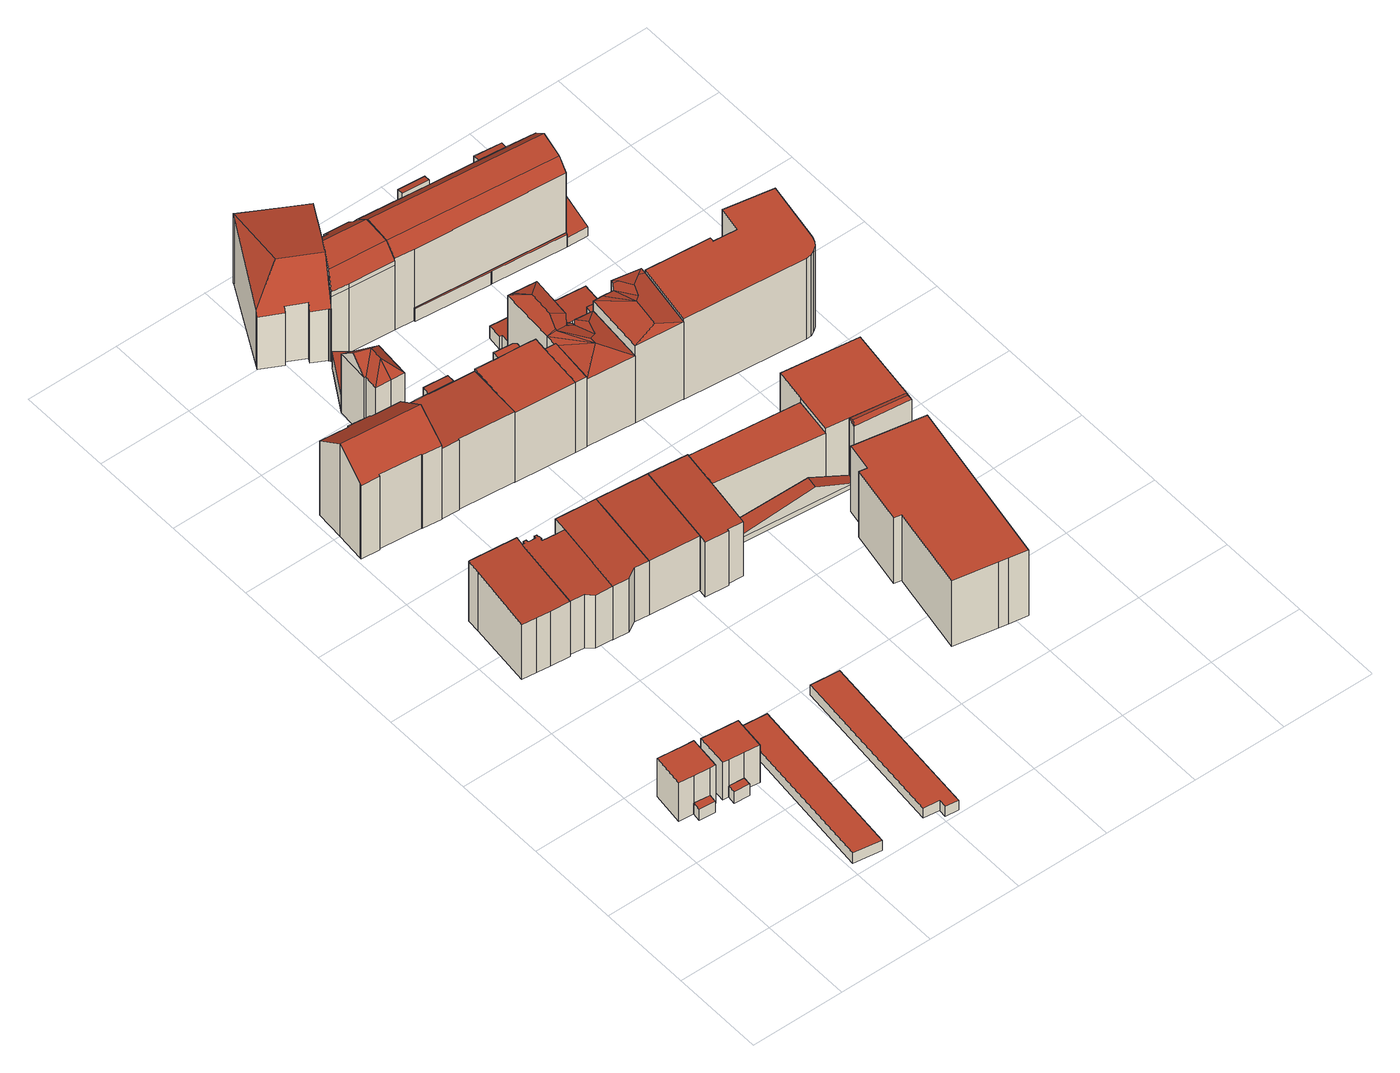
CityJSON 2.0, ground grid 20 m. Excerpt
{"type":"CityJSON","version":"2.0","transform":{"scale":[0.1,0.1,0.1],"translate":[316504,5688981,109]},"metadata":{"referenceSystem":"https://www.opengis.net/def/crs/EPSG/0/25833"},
"CityObjects":{
"building1":{"type":"Building","attributes":{"Gemeindeschluessel":14713000,"Geometrietyp2DReferenz":"3000","function":"31001_9998","roofType":"9999"},"children":["building1-1","building1-2"]},
"building1-1":{"type":"BuildingPart","attributes":{"Dachtyp_tdc":"tdcPolyFlatRoof","Dachneigung":0,"QualitaetDacherkennung":67,"Geometrietyp2DReferenz":"3000","roofType":"1000","measuredHeight":2.85},"parents":["building1"],"geometry":[{"type":"MultiSurface","lod":"2","boundaries":[[[0,1,2,3]],[[1,4,5,2]],[[6,0,3,7]],[[6,4,1,0]],[[3,2,5,7]],[[7,5,4,6]]],"semantics":{"surfaces":[{"type":"WallSurface"},{"type":"RoofSurface"},{"type":"GroundSurface"},{"type":"ClosureSurface"}],"values":[0,0,0,1,2,3]}}]},
"building1-2":{"type":"BuildingPart","attributes":{"Dachtyp_tdc":"tdcPolyFlatRoof","Dachneigung":0,"QualitaetDacherkennung":60,"Geometrietyp2DReferenz":"3000","roofType":"1000","measuredHeight":9.76},"parents":["building1"],"geometry":[{"type":"MultiSurface","lod":"2","boundaries":[[[8,5,4]],[[8,9,10,5]],[[9,11,12,10]],[[11,13,14,12]],[[13,15,16,14]],[[15,17,18,16]],[[17,19,20,18]],[[19,21,7,20]],[[21,6,7]],[[19,17,15,13,11,9,8,21]],[[5,10,12,14,16,18,20,7]],[[4,6,21,8]],[[4,5,7,6]]],"semantics":{"surfaces":[{"type":"WallSurface"},{"type":"RoofSurface"},{"type":"GroundSurface"},{"type":"ClosureSurface"}],"values":[0,0,0,0,0,0,0,0,0,1,2,0,3]}}]},
"building2":{"type":"Building","attributes":{"Gemeindeschluessel":14713000,"Geometrietyp2DReferenz":"3000","function":"31001_9998","roofType":"9999"},"children":["building2-1","building2-2"]},
"building2-1":{"type":"BuildingPart","attributes":{"Dachtyp_tdc":"tdcPolyFlatRoof","Dachneigung":0,"QualitaetDacherkennung":65,"Geometrietyp2DReferenz":"3000","roofType":"1000","measuredHeight":2.86},"parents":["building2"],"geometry":[{"type":"MultiSurface","lod":"2","boundaries":[[[22,23,24,25]],[[26,27,28,29]],[[27,22,25,28]],[[27,26,23,22]],[[25,24,29,28]],[[29,24,23,26]]],"semantics":{"surfaces":[{"type":"WallSurface"},{"type":"RoofSurface"},{"type":"GroundSurface"},{"type":"ClosureSurface"}],"values":[0,0,0,1,2,3]}}]},
"building2-2":{"type":"BuildingPart","attributes":{"Dachtyp_tdc":"tdcPolyFlatRoof","Dachneigung":0,"QualitaetDacherkennung":75,"Geometrietyp2DReferenz":"3000","roofType":"1000","measuredHeight":9.53},"parents":["building2"],"geometry":[{"type":"MultiSurface","lod":"2","boundaries":[[[30,31,32,33]],[[31,34,35,32]],[[34,36,37,35]],[[36,38,26,29,37]],[[39,30,33,24,23]],[[39,38,36,34,31,30]],[[33,32,35,37,29,24]],[[23,26,38,39]],[[23,24,29,26]]],"semantics":{"surfaces":[{"type":"WallSurface"},{"type":"RoofSurface"},{"type":"GroundSurface"},{"type":"ClosureSurface"}],"values":[0,0,0,0,0,1,2,0,3]}}]},
"building3":{"type":"Building","attributes":{"Dachtyp_tdc":"tdcPolyFlatRoof","Gemeindeschluessel":14713000,"Dachneigung":0,"QualitaetDacherkennung":68,"Geometrietyp2DReferenz":"3000","function":"31001_2463","roofType":"1000","measuredHeight":2.55},"geometry":[{"type":"MultiSurface","lod":"2","boundaries":[[[40,41,42,43]],[[41,44,45,42]],[[44,46,47,45]],[[46,40,43,47]],[[46,44,41,40]],[[43,42,45,47]]],"semantics":{"surfaces":[{"type":"WallSurface"},{"type":"RoofSurface"},{"type":"GroundSurface"}],"values":[0,0,0,0,1,2]}}]},
"building4":{"type":"Building","attributes":{"Dachtyp_tdc":"tdcPolyFlatRoof","Gemeindeschluessel":14713000,"Dachneigung":3.96,"QualitaetDacherkennung":68,"Geometrietyp2DReferenz":"3000","function":"31001_9998","roofType":"2100","measuredHeight":15.15},"geometry":[{"type":"MultiSurface","lod":"2","boundaries":[[[48,49,50,51]],[[49,52,53,50]],[[52,54,55,53]],[[54,56,57,55]],[[56,58,59,57]],[[58,60,61,59]],[[60,62,63,61]],[[62,64,65,63]],[[64,66,67,65]],[[66,48,51,67]],[[66,64,62,60,58,56,54,52,49,48]],[[51,50,53,55,57,59,61,63,65,67]]],"semantics":{"surfaces":[{"type":"WallSurface"},{"type":"RoofSurface"},{"type":"GroundSurface"}],"values":[0,0,0,0,0,0,0,0,0,0,1,2]}}]},
"building5":{"type":"Building","attributes":{"Dachtyp_tdc":"tdcPolyFlatRoof","Gemeindeschluessel":14713000,"Dachneigung":4.19,"QualitaetDacherkennung":78,"Geometrietyp2DReferenz":"3000","function":"31001_9998","roofType":"2100","measuredHeight":14.76},"geometry":[{"type":"MultiSurface","lod":"2","boundaries":[[[68,69,70,71]],[[69,72,73,70]],[[72,74,75,73]],[[74,76,77,75]],[[76,78,79,77]],[[78,80,81,79]],[[80,82,83,81]],[[80,78,76,74,72,69,68,84,85,86,87,88,64,66,48,89,90,91,92,93,82]],[[83,94,95,96,97,98,99,100,101,102,103,104,105,106,71,70,73,75,77,79,81]],[[82,93,94,83]],[[93,92,95,94]],[[92,91,96,95]],[[91,90,97,96]],[[90,89,98,97]],[[89,48,99,98]],[[48,66,100,99]],[[66,64,101,100]],[[64,88,102,101]],[[88,87,103,102]],[[87,86,104,103]],[[86,85,105,104]],[[85,84,106,105]],[[84,68,71,106]]],"semantics":{"surfaces":[{"type":"WallSurface"},{"type":"RoofSurface"},{"type":"GroundSurface"}],"values":[0,0,0,0,0,0,0,1,2,0,0,0,0,0,0,0,0,0,0,0,0,0,0]}}]},
"building6":{"type":"Building","attributes":{"Dachtyp_tdc":"tdcFreeFormRoof","Gemeindeschluessel":14713000,"Dachneigung":37.33,"QualitaetDacherkennung":64,"Geometrietyp2DReferenz":"3000","function":"31001_9998","roofType":"5000","measuredHeight":23.71},"geometry":[{"type":"MultiSurface","lod":"2","boundaries":[[[107,108,109,110]],[[108,111,112,109]],[[111,113,114,112]],[[113,115,116,114]],[[115,117,118,116]],[[117,119,120,118]],[[119,121,122,120]],[[121,123,124,122]],[[123,125,126,124]],[[125,127,128,126]],[[127,129,130,128]],[[129,131,132,130]],[[131,133,134,132]],[[133,135,136,134]],[[135,137,138,136]],[[137,107,110,138]],[[133,131,129,127,125,123,121,119]],[[119,117,115,113,111,108,107,137,135,133]],[[110,109,112,114,116,118,120,122,124,126,128,130,132,134,136,138]]],"semantics":{"surfaces":[{"type":"WallSurface"},{"type":"RoofSurface"},{"type":"GroundSurface"}],"values":[0,0,0,0,0,0,0,0,0,0,0,0,0,0,0,0,1,1,2]}}]},
"building7":{"type":"Building","attributes":{"Dachtyp_tdc":"tdcPolyFlatRoof","Gemeindeschluessel":14713000,"Dachneigung":0,"QualitaetDacherkennung":90,"Geometrietyp2DReferenz":"3000","function":"31001_2463","roofType":"1000","measuredHeight":2.52},"geometry":[{"type":"MultiSurface","lod":"2","boundaries":[[[139,140,141,142]],[[140,143,144,141]],[[143,145,146,144]],[[145,147,148,146]],[[147,149,150,148]],[[149,139,142,150]],[[149,147,145,143,140,139]],[[142,141,144,146,148,150]]],"semantics":{"surfaces":[{"type":"WallSurface"},{"type":"RoofSurface"},{"type":"GroundSurface"}],"values":[0,0,0,0,0,0,1,2]}}]},
"building8":{"type":"Building","attributes":{"Dachtyp_tdc":"tdcPolyFlatRoof","Gemeindeschluessel":14713000,"Dachneigung":0,"QualitaetDacherkennung":48,"Geometrietyp2DReferenz":"3000","function":"31001_9998","roofType":"1000","measuredHeight":3},"geometry":[{"type":"MultiSurface","lod":"2","boundaries":[[[151,152,153,154]],[[152,155,156,153]],[[155,157,158,156]],[[157,151,154,158]],[[157,155,152,151]],[[154,153,156,158]]],"semantics":{"surfaces":[{"type":"WallSurface"},{"type":"RoofSurface"},{"type":"GroundSurface"}],"values":[0,0,0,0,1,2]}}]},
"building9":{"type":"Building","attributes":{"Dachtyp_tdc":"tdcPolyFlatRoof","Gemeindeschluessel":14713000,"Dachneigung":4.06,"QualitaetDacherkennung":72,"Geometrietyp2DReferenz":"3000","function":"31001_9998","roofType":"2100","measuredHeight":14.95},"geometry":[{"type":"MultiSurface","lod":"2","boundaries":[[[159,92,160,161]],[[92,162,163,160]],[[162,164,165,163]],[[164,166,167,165]],[[166,168,169,167]],[[168,170,171,169]],[[170,172,173,171]],[[172,159,161,173]],[[172,170,168,166,164,162,92,159]],[[161,160,163,165,167,169,171,173]]],"semantics":{"surfaces":[{"type":"WallSurface"},{"type":"RoofSurface"},{"type":"GroundSurface"}],"values":[0,0,0,0,0,0,0,0,1,2]}}]},
"building10":{"type":"Building","attributes":{"Dachtyp_tdc":"tdcPolyFlatRoof","Gemeindeschluessel":14713000,"Dachneigung":3.93,"QualitaetDacherkennung":67,"Geometrietyp2DReferenz":"3000","function":"31001_9998","roofType":"2100","measuredHeight":15.04},"geometry":[{"type":"MultiSurface","lod":"2","boundaries":[[[168,166,174,175]],[[166,164,176,174]],[[164,177,178,176]],[[177,179,180,178]],[[179,168,175,180]],[[179,177,164,166,168]],[[175,174,176,178,180]]],"semantics":{"surfaces":[{"type":"WallSurface"},{"type":"RoofSurface"},{"type":"GroundSurface"}],"values":[0,0,0,0,0,1,2]}}]},
"building11":{"type":"Building","attributes":{"Gemeindeschluessel":14713000,"Geometrietyp2DReferenz":"3000","function":"31001_9998","roofType":"9999"},"children":["building11-1","building11-2"]},
"building11-1":{"type":"BuildingPart","attributes":{"Dachtyp_tdc":"tdcPolyFlatRoof","Dachneigung":3.27,"QualitaetDacherkennung":38,"Geometrietyp2DReferenz":"3000","roofType":"2100","measuredHeight":17.39},"parents":["building11"],"geometry":[{"type":"MultiSurface","lod":"2","boundaries":[[[181,182,183,184]],[[182,185,183]],[[186,187,188,189,190]],[[187,181,184,188]],[[187,186,191,182,181]],[[184,183,192,189,188]],[[193,185,182,191]],[[193,192,183,185]],[[186,190,193,191]],[[190,189,192,193]]],"semantics":{"surfaces":[{"type":"WallSurface"},{"type":"RoofSurface"},{"type":"GroundSurface"},{"type":"ClosureSurface"}],"values":[0,0,0,0,1,2,0,3,0,3]}}]},
"building11-2":{"type":"BuildingPart","attributes":{"Dachtyp_tdc":"tdcPolyFlatRoof","Dachneigung":2.89,"QualitaetDacherkennung":75,"Geometrietyp2DReferenz":"3000","roofType":"2100","measuredHeight":17.99},"parents":["building11"],"geometry":[{"type":"MultiSurface","lod":"2","boundaries":[[[185,194,195,183]],[[194,196,197,195]],[[196,198,199,197]],[[198,200,201,199]],[[200,202,203,201]],[[202,204,205,203]],[[204,206,207,205]],[[206,190,189,207]],[[190,206,204,202,200,198,196,194,185,193]],[[192,183,195,197,199,201,203,205,207,189]],[[183,192,193,185]],[[192,189,190,193]]],"semantics":{"surfaces":[{"type":"WallSurface"},{"type":"RoofSurface"},{"type":"GroundSurface"},{"type":"ClosureSurface"}],"values":[0,0,0,0,0,0,0,0,1,2,3,3]}}]},
"building12":{"type":"Building","attributes":{"Dachtyp_tdc":"tdcFreeFormRoof","Gemeindeschluessel":14713000,"Dachneigung":44.34,"QualitaetDacherkennung":6,"Geometrietyp2DReferenz":"3000","function":"31001_9998","roofType":"5000","measuredHeight":18.46},"geometry":[{"type":"MultiSurface","lod":"2","boundaries":[[[208,209,210,211]],[[209,212,213,210]],[[212,214,215,213]],[[214,216,217,215]],[[216,218,219,217]],[[218,220,221,219]],[[220,208,211,221]],[[222,220,218]],[[220,222,208]],[[223,222,218,216]],[[224,225,223,216,214]],[[224,214,212]],[[225,224,212,209]],[[222,223,225,209,208]],[[211,210,213,215,217,219,221]]],"semantics":{"surfaces":[{"type":"WallSurface"},{"type":"RoofSurface"},{"type":"GroundSurface"}],"values":[0,0,0,0,0,0,0,1,1,1,1,0,1,1,2]}}]},
"building13":{"type":"Building","attributes":{"Dachtyp_tdc":"tdcPolyFlatRoof","Gemeindeschluessel":14713000,"Dachneigung":4.55,"QualitaetDacherkennung":81,"Geometrietyp2DReferenz":"3000","function":"31001_9998","roofType":"2100","measuredHeight":4.37},"geometry":[{"type":"MultiSurface","lod":"2","boundaries":[[[226,227,228,229]],[[227,230,231,228]],[[230,232,233,231]],[[232,234,235,233]],[[234,236,237,235]],[[236,238,239,237]],[[238,226,229,239]],[[238,236,234,232,230,227,226]],[[229,228,231,233,235,237,239]]],"semantics":{"surfaces":[{"type":"WallSurface"},{"type":"RoofSurface"},{"type":"GroundSurface"}],"values":[0,0,0,0,0,0,0,1,2]}}]},
"building14":{"type":"Building","attributes":{"Dachtyp_tdc":"tdcPolyFlatRoof","Gemeindeschluessel":14713000,"Dachneigung":4.01,"QualitaetDacherkennung":67,"Geometrietyp2DReferenz":"3000","function":"31001_9998","roofType":"2100","measuredHeight":15.13},"geometry":[{"type":"MultiSurface","lod":"2","boundaries":[[[240,241,242,243]],[[241,244,245,242]],[[244,246,247,245]],[[246,248,249,247]],[[248,250,251,249]],[[250,177,252,251]],[[177,253,254,252]],[[253,255,256,254]],[[255,240,243,256]],[[255,253,177,250,248,246,244,241,240]],[[243,242,245,247,249,251,252,254,256]]],"semantics":{"surfaces":[{"type":"WallSurface"},{"type":"RoofSurface"},{"type":"GroundSurface"}],"values":[0,0,0,0,0,0,0,0,0,1,2]}}]},
"building15":{"type":"Building","attributes":{"Gemeindeschluessel":14713000,"Geometrietyp2DReferenz":"3000","function":"31001_9998","roofType":"9999"},"children":["building15-1","building15-2","building15-3"]},
"building15-1":{"type":"BuildingPart","attributes":{"Dachtyp_tdc":"tdcPolyFlatRoof","Dachneigung":0,"QualitaetDacherkennung":74,"Geometrietyp2DReferenz":"3000","roofType":"1000","measuredHeight":17.91},"parents":["building15"],"geometry":[{"type":"MultiSurface","lod":"2","boundaries":[[[257,258,259,260]],[[257,261,262,258]],[[261,263,264,262]],[[263,261,257,260]],[[259,258,262,264]],[[260,259,264,263]]],"semantics":{"surfaces":[{"type":"WallSurface"},{"type":"RoofSurface"},{"type":"GroundSurface"},{"type":"ClosureSurface"}],"values":[0,0,0,1,2,3]}}]},
"building15-2":{"type":"BuildingPart","attributes":{"Dachtyp_tdc":"tdcPolyFlatRoof","Dachneigung":0,"QualitaetDacherkennung":67,"Geometrietyp2DReferenz":"3000","roofType":"1000","measuredHeight":17.87},"parents":["building15"],"geometry":[{"type":"MultiSurface","lod":"2","boundaries":[[[265,266,267]],[[265,268,269,266]],[[268,260,259,269]],[[263,270,271,264]],[[270,272,273,271]],[[272,274,275,273]],[[274,276,275]],[[274,272,270,263,260,268,265]],[[266,269,259,264,271,273,275]],[[264,259,260,263]],[[267,276,274,265]],[[267,266,275,276]]],"semantics":{"surfaces":[{"type":"WallSurface"},{"type":"RoofSurface"},{"type":"GroundSurface"},{"type":"ClosureSurface"}],"values":[0,0,0,0,0,0,0,1,2,3,0,3]}}]},
"building15-3":{"type":"BuildingPart","attributes":{"Dachtyp_tdc":"tdcPolyFlatRoof","Dachneigung":0,"QualitaetDacherkennung":37,"Geometrietyp2DReferenz":"3000","roofType":"1000","measuredHeight":17.61},"parents":["building15"],"geometry":[{"type":"MultiSurface","lod":"2","boundaries":[[[277,278,279,280]],[[278,281,282,279]],[[281,267,266,282]],[[276,283,284,275]],[[283,277,280,284]],[[283,276,267,281,278,277]],[[280,279,282,266,275,284]],[[275,266,267,276]]],"semantics":{"surfaces":[{"type":"WallSurface"},{"type":"RoofSurface"},{"type":"GroundSurface"},{"type":"ClosureSurface"}],"values":[0,0,0,0,0,1,2,3]}}]},
"building16":{"type":"Building","attributes":{"Dachtyp_tdc":"tdcHipAndGableRoof","Gemeindeschluessel":14713000,"Dachneigung":10.97,"QualitaetDacherkennung":15,"Geometrietyp2DReferenz":"3000","function":"31001_9998","roofType":"5000","measuredHeight":20.49},"geometry":[{"type":"MultiSurface","lod":"2","boundaries":[[[285,286,287,288]],[[286,289,290,287]],[[289,291,292,290]],[[291,293,294,292]],[[293,295,296,294]],[[295,297,298,296]],[[297,299,300,298]],[[299,301,302,300]],[[301,303,304,302]],[[303,305,306,304]],[[305,307,308,306]],[[307,309,310,308]],[[309,311,312,310]],[[311,313,314,312]],[[313,315,316,314]],[[315,317,318,316]],[[317,285,288,318]],[[313,311,309,319]],[[309,307,305,303,301,299,297,295,293,291,289,319]],[[289,286,285,317,315,313,319]],[[288,287,290,292,294,296,298,300,302,304,306,308,310,312,314,316,318]]],"semantics":{"surfaces":[{"type":"WallSurface"},{"type":"RoofSurface"},{"type":"GroundSurface"}],"values":[0,0,0,0,0,0,0,0,0,0,0,0,0,0,0,0,0,1,1,1,2]}}]},
"building17":{"type":"Building","attributes":{"Dachtyp_tdc":"tdcFreeFormRoof","Gemeindeschluessel":14713000,"Dachneigung":0.65,"QualitaetDacherkennung":54,"Geometrietyp2DReferenz":"3000","function":"31001_9998","roofType":"5000","measuredHeight":20.67},"geometry":[{"type":"MultiSurface","lod":"2","boundaries":[[[320,321,322,323]],[[321,324,325,322]],[[324,326,327,325]],[[326,328,329,327]],[[328,330,331,329]],[[330,332,333,331]],[[332,334,335,333]],[[334,336,337,335]],[[336,338,339,337]],[[338,340,341,339]],[[340,342,343,341]],[[342,320,323,343]],[[344,345,346,347,348]],[[349,350,334,351,352,353,354,355]],[[356,355,354,347,346]],[[340,356,346,345,342]],[[338,349,355,356,340]],[[324,347,354,326]],[[326,354,353,328]],[[328,353,352,330]],[[330,352,351,332]],[[332,351,334]],[[336,350,349,338]],[[334,350,336]],[[321,348,347,324]],[[320,344,348,321]],[[342,345,344,320]],[[323,322,325,327,329,331,333,335,337,339,341,343]]],"semantics":{"surfaces":[{"type":"WallSurface"},{"type":"RoofSurface"},{"type":"GroundSurface"}],"values":[0,0,0,0,0,0,0,0,0,0,0,0,1,1,1,0,0,0,0,0,0,0,0,0,0,0,0,2]}}]},
"building18":{"type":"Building","attributes":{"Dachtyp_tdc":"tdcGableRoof","Gemeindeschluessel":14713000,"Dachneigung":10.11,"QualitaetDacherkennung":6,"Geometrietyp2DReferenz":"3000","function":"31001_9998","roofType":"3100","measuredHeight":4.85},"geometry":[{"type":"MultiSurface","lod":"2","boundaries":[[[357,358,359,360]],[[358,361,362,359]],[[361,363,364,362]],[[363,357,360,364]],[[361,358,365]],[[357,363,366]],[[358,357,366,365]],[[363,361,365,366]],[[360,359,362,364]]],"semantics":{"surfaces":[{"type":"WallSurface"},{"type":"RoofSurface"},{"type":"GroundSurface"}],"values":[0,0,0,0,0,0,1,1,2]}}]},
"building19":{"type":"Building","attributes":{"Dachtyp_tdc":"tdcFreeFormRoof","Gemeindeschluessel":14713000,"Dachneigung":19.94,"QualitaetDacherkennung":29,"Geometrietyp2DReferenz":"3000","function":"31001_9998","roofType":"5000","measuredHeight":19.05},"geometry":[{"type":"MultiSurface","lod":"2","boundaries":[[[367,368,369,370]],[[368,371,372,369]],[[371,373,374,372]],[[373,375,376,374]],[[375,377,378,376]],[[377,379,380,378]],[[379,381,382,380]],[[381,383,384,382]],[[383,385,386,384]],[[385,387,388,386]],[[387,389,390,388]],[[389,391,392,390]],[[391,367,370,392]],[[393,389,394]],[[394,395,396]],[[389,395,394]],[[387,395,389]],[[395,387,385]],[[395,385,383]],[[397,398,396,395,383,381]],[[397,381,379]],[[398,397,379,377]],[[394,396,398,377,375]],[[399,393,394,375,373]],[[400,399,373,371]],[[368,400,371]],[[367,400,368]],[[400,367,401]],[[401,367,391]],[[393,399,400,401,391,389]],[[370,369,372,374,376,378,380,382,384,386,388,390,392]]],"semantics":{"surfaces":[{"type":"WallSurface"},{"type":"RoofSurface"},{"type":"GroundSurface"}],"values":[0,0,0,0,0,0,0,0,0,0,0,0,0,1,1,1,1,1,1,1,1,1,1,1,1,1,1,1,1,1,2]}}]},
"building20":{"type":"Building","attributes":{"Dachtyp_tdc":"tdcPolyFlatRoof","Gemeindeschluessel":14713000,"Dachneigung":0,"QualitaetDacherkennung":85,"Geometrietyp2DReferenz":"3000","function":"31001_9998","roofType":"1000","measuredHeight":16.82},"geometry":[{"type":"MultiSurface","lod":"2","boundaries":[[[402,403,404,405]],[[403,406,407,404]],[[406,408,409,407]],[[408,410,411,409]],[[410,412,413,411]],[[412,414,415,413]],[[414,416,417,415]],[[416,418,419,417]],[[418,420,421,419]],[[420,402,405,421]],[[420,418,416,414,412,410,408,406,403,402]],[[405,404,407,409,411,413,415,417,419,421]]],"semantics":{"surfaces":[{"type":"WallSurface"},{"type":"RoofSurface"},{"type":"GroundSurface"}],"values":[0,0,0,0,0,0,0,0,0,0,1,2]}}]},
"building21":{"type":"Building","attributes":{"Gemeindeschluessel":14713000,"Geometrietyp2DReferenz":"3000","function":"31001_9998","roofType":"9999"},"children":["building21-1","building21-2","building21-3"]},
"building21-1":{"type":"BuildingPart","attributes":{"Dachtyp_tdc":"tdcFreeFormRoof","Dachneigung":22.25,"QualitaetDacherkennung":26,"Geometrietyp2DReferenz":"3000","roofType":"5000","measuredHeight":16.4},"parents":["building21"],"geometry":[{"type":"MultiSurface","lod":"2","boundaries":[[[422,423,424,425]],[[423,426,427,424]],[[426,428,429,427]],[[430,428,426]],[[431,430,426,423]],[[431,423,422]],[[430,431,422,428]],[[425,424,427,429]],[[425,429,428,422]]],"semantics":{"surfaces":[{"type":"WallSurface"},{"type":"RoofSurface"},{"type":"GroundSurface"},{"type":"ClosureSurface"}],"values":[0,0,0,1,1,1,1,2,3]}}]},
"building21-2":{"type":"BuildingPart","attributes":{"Dachtyp_tdc":"tdcPolyFlatRoof","Dachneigung":0,"QualitaetDacherkennung":40,"Geometrietyp2DReferenz":"3000","roofType":"1000","measuredHeight":14.71},"parents":["building21"],"geometry":[{"type":"MultiSurface","lod":"2","boundaries":[[[432,433,434,435]],[[433,436,437,434]],[[436,438,439,437]],[[438,436,433,432]],[[435,434,437,439]],[[435,439,438,432]]],"semantics":{"surfaces":[{"type":"WallSurface"},{"type":"RoofSurface"},{"type":"GroundSurface"},{"type":"ClosureSurface"}],"values":[0,0,0,1,2,3]}}]},
"building21-3":{"type":"BuildingPart","attributes":{"Dachtyp_tdc":"tdcPolyFlatRoof","Dachneigung":0,"QualitaetDacherkennung":56,"Geometrietyp2DReferenz":"3000","roofType":"1000","measuredHeight":15.98},"parents":["building21"],"geometry":[{"type":"MultiSurface","lod":"2","boundaries":[[[440,422,425,441]],[[442,432,435,429,428]],[[443,444,445,439,438]],[[444,440,441,445]],[[444,443,442,428,422,440]],[[441,425,429,435,439,445]],[[428,429,425,422]],[[438,432,442,443]],[[438,439,435,432]]],"semantics":{"surfaces":[{"type":"WallSurface"},{"type":"RoofSurface"},{"type":"GroundSurface"},{"type":"ClosureSurface"}],"values":[0,0,0,0,1,2,3,0,3]}}]},
"building22":{"type":"Building","attributes":{"Dachtyp_tdc":"tdcPolyFlatRoof","Gemeindeschluessel":14713000,"Dachneigung":3.61,"QualitaetDacherkennung":63,"Geometrietyp2DReferenz":"3000","function":"31001_9998","roofType":"2100","measuredHeight":3.53},"geometry":[{"type":"MultiSurface","lod":"2","boundaries":[[[446,447,448,449]],[[447,450,451,448]],[[450,452,453,451]],[[452,454,455,453]],[[454,456,457,455]],[[456,458,459,457]],[[458,460,461,459]],[[460,462,463,461]],[[462,446,449,463]],[[462,460,458,456,454,452,450,447,446]],[[449,448,451,453,455,457,459,461,463]]],"semantics":{"surfaces":[{"type":"WallSurface"},{"type":"RoofSurface"},{"type":"GroundSurface"}],"values":[0,0,0,0,0,0,0,0,0,1,2]}}]},
"building23":{"type":"Building","attributes":{"Dachtyp_tdc":"tdcFreeFormRoof","Gemeindeschluessel":14713000,"Dachneigung":14.37,"QualitaetDacherkennung":19,"Geometrietyp2DReferenz":"3000","function":"31001_9998","roofType":"5000","measuredHeight":21.12},"geometry":[{"type":"MultiSurface","lod":"2","boundaries":[[[464,465,466,467]],[[465,468,469,466]],[[468,470,471,469]],[[470,472,473,471]],[[472,474,475,473]],[[474,476,477,475]],[[476,478,479,477]],[[478,480,481,479]],[[480,464,467,481]],[[482,480,478]],[[483,484,482,478,476]],[[476,485,483]],[[474,485,476]],[[485,474,472]],[[486,485,472,470]],[[486,470,468]],[[487,484,483,485,486,468,465]],[[487,465,464]],[[482,484,487,464,480]],[[467,466,469,471,473,475,477,479,481]]],"semantics":{"surfaces":[{"type":"WallSurface"},{"type":"RoofSurface"},{"type":"GroundSurface"}],"values":[0,0,0,0,0,0,0,0,0,1,1,1,1,1,1,1,1,1,1,2]}}]},
"building24":{"type":"Building","attributes":{"Dachtyp_tdc":"tdcFreeFormRoof","Gemeindeschluessel":14713000,"Dachneigung":41.25,"QualitaetDacherkennung":20,"Geometrietyp2DReferenz":"3000","function":"31001_9998","roofType":"5000","measuredHeight":3.4},"geometry":[{"type":"MultiSurface","lod":"2","boundaries":[[[488,489,490,491]],[[489,492,493,490]],[[492,494,495,493]],[[494,496,497,495]],[[496,498,499,497]],[[498,488,491,499]],[[500,501,498,496]],[[500,496,494]],[[502,503,501,500,494,492]],[[502,492,489]],[[503,502,489,488]],[[501,503,488,498]],[[491,490,493,495,497,499]]],"semantics":{"surfaces":[{"type":"WallSurface"},{"type":"RoofSurface"},{"type":"GroundSurface"}],"values":[0,0,0,0,0,0,1,0,1,0,1,1,2]}}]},
"building25":{"type":"Building","attributes":{"Gemeindeschluessel":14713000,"Geometrietyp2DReferenz":"3000","function":"31001_9998","roofType":"9999"},"children":["building25-1","building25-2","building25-3","building25-4"]},
"building25-1":{"type":"BuildingPart","attributes":{"Dachtyp_tdc":"tdcPolyFlatRoof","Dachneigung":10.1,"QualitaetDacherkennung":32,"Geometrietyp2DReferenz":"3000","roofType":"2100","measuredHeight":18.2},"parents":["building25"],"geometry":[{"type":"MultiSurface","lod":"2","boundaries":[[[504,505,506,507,508]],[[505,509,510,506]],[[509,511,512,513,510]],[[511,509,505,504,514]],[[515,507,506,510,513]],[[504,508,516,514]],[[508,507,515,516]],[[516,512,511,514]],[[516,515,513,512]]],"semantics":{"surfaces":[{"type":"WallSurface"},{"type":"RoofSurface"},{"type":"GroundSurface"},{"type":"ClosureSurface"}],"values":[0,0,0,1,2,0,3,0,3]}}]},
"building25-2":{"type":"BuildingPart","attributes":{"Dachtyp_tdc":"tdcPolyFlatRoof","Dachneigung":0,"QualitaetDacherkennung":0,"Geometrietyp2DReferenz":"3000","roofType":"9999","measuredHeight":3.18},"parents":["building25"],"geometry":[{"type":"MultiSurface","lod":"2","boundaries":[[[517,518,519,520,521,522]],[[521,520,523,524]],[[520,519,525,523]],[[519,518,526,525]],[[518,517,527,526]],[[517,522,528,527]],[[528,524,523,525,526,527]],[[524,528,522,521]]],"semantics":{"surfaces":[{"type":"RoofSurface"},{"type":"WallSurface"},{"type":"GroundSurface"},{"type":"ClosureSurface"}],"values":[0,1,1,1,1,1,2,3]}}]},
"building25-3":{"type":"BuildingPart","attributes":{"Dachtyp_tdc":"tdcPolyFlatRoof","Dachneigung":9.04,"QualitaetDacherkennung":32,"Geometrietyp2DReferenz":"3000","roofType":"2100","measuredHeight":19.06},"parents":["building25"],"geometry":[{"type":"MultiSurface","lod":"2","boundaries":[[[529,530,531,532,533]],[[530,534,535,531]],[[534,536,537,538,535]],[[536,534,530,529]],[[532,531,535,538]],[[533,537,536,529]],[[533,532,538,537]]],"semantics":{"surfaces":[{"type":"WallSurface"},{"type":"RoofSurface"},{"type":"GroundSurface"},{"type":"ClosureSurface"}],"values":[0,0,0,1,2,0,3]}}]},
"building25-4":{"type":"BuildingPart","attributes":{"Dachtyp_tdc":"tdcCutGableRoof","Dachneigung":1.69,"QualitaetDacherkennung":61,"Geometrietyp2DReferenz":"3000","roofType":"9999","measuredHeight":20.89},"parents":["building25"],"geometry":[{"type":"MultiSurface","lod":"2","boundaries":[[[349,533,532,339]],[[537,539,540,538]],[[539,508,507,540]],[[512,511,513]],[[511,541,542,513]],[[541,543,544,542]],[[543,545,546,544]],[[545,547,521,524,546]],[[548,549,343,528,522]],[[549,550,551,343]],[[550,552,553,551]],[[552,349,339,553]],[[543,541,511,512,516,508,539,537,533,349,552]],[[550,549,548,547,545]],[[552,550,545,543]],[[339,532,538,540,507,515,513,542,544,546,524,528,343,551,553]],[[538,532,533,537]],[[515,507,508,516]],[[513,515,516,512]],[[548,522,521,547]],[[522,528,524,521]]],"semantics":{"surfaces":[{"type":"WallSurface"},{"type":"RoofSurface"},{"type":"GroundSurface"},{"type":"ClosureSurface"}],"values":[0,0,0,0,0,0,0,0,0,0,0,0,1,1,1,2,3,3,3,0,3]}}]},
"building26":{"type":"Building","attributes":{"Dachtyp_tdc":"tdcPolyFlatRoof","Gemeindeschluessel":14713000,"Dachneigung":3.77,"QualitaetDacherkennung":84,"Geometrietyp2DReferenz":"3000","function":"31001_9998","roofType":"2100","measuredHeight":2.81},"geometry":[{"type":"MultiSurface","lod":"2","boundaries":[[[554,555,453,455]],[[555,556,557,453]],[[556,558,559,557]],[[558,560,561,559]],[[560,562,563,561]],[[562,554,455,563]],[[562,560,558,556,555,554]],[[455,453,557,559,561,563]]],"semantics":{"surfaces":[{"type":"WallSurface"},{"type":"RoofSurface"},{"type":"GroundSurface"}],"values":[0,0,0,0,0,0,1,2]}}]},
"building27":{"type":"Building","attributes":{"Dachtyp_tdc":"tdcPolyFlatRoof","Gemeindeschluessel":14713000,"Dachneigung":0,"QualitaetDacherkennung":47,"Geometrietyp2DReferenz":"3000","function":"31001_9998","roofType":"1000","measuredHeight":4.55},"geometry":[{"type":"MultiSurface","lod":"2","boundaries":[[[564,565,566,567]],[[565,568,569,566]],[[568,570,571,569]],[[570,572,573,571]],[[572,574,575,573]],[[574,576,577,575]],[[576,564,567,577]],[[576,574,572,570,568,565,564]],[[567,566,569,571,573,575,577]]],"semantics":{"surfaces":[{"type":"WallSurface"},{"type":"RoofSurface"},{"type":"GroundSurface"}],"values":[0,0,0,0,0,0,0,1,2]}}]},
"building28":{"type":"Building","attributes":{"Dachtyp_tdc":"tdcPolyFlatRoof","Gemeindeschluessel":14713000,"Dachneigung":0,"QualitaetDacherkennung":53,"Geometrietyp2DReferenz":"3000","function":"31001_9998","roofType":"1000","measuredHeight":20.71},"geometry":[{"type":"MultiSurface","lod":"2","boundaries":[[[578,579,580,581]],[[579,582,583,580]],[[582,584,585,583]],[[584,586,587,585]],[[586,588,589,587]],[[588,590,591,589]],[[590,592,593,591]],[[592,594,595,593]],[[594,596,597,595]],[[596,598,599,597]],[[598,600,601,599]],[[600,602,603,601]],[[602,578,581,603]],[[602,600,598,596,594,592,590,588,586,584,582,579,578]],[[581,580,583,585,587,589,591,593,595,597,599,601,603]]],"semantics":{"surfaces":[{"type":"WallSurface"},{"type":"RoofSurface"},{"type":"GroundSurface"}],"values":[0,0,0,0,0,0,0,0,0,0,0,0,0,1,2]}}]},
"building29":{"type":"Building","attributes":{"Dachtyp_tdc":"tdcPolyFlatRoof","Gemeindeschluessel":14713000,"Dachneigung":0,"QualitaetDacherkennung":73,"Geometrietyp2DReferenz":"3000","function":"31001_9998","roofType":"1000","measuredHeight":2.26},"geometry":[{"type":"MultiSurface","lod":"2","boundaries":[[[604,605,606,607]],[[605,608,523,606]],[[608,609,542,523]],[[609,604,607,542]],[[609,608,605,604]],[[607,606,523,542]]],"semantics":{"surfaces":[{"type":"WallSurface"},{"type":"RoofSurface"},{"type":"GroundSurface"}],"values":[0,0,0,0,1,2]}}]}
},
"vertices":[
[99,269,42],[65,272,42],[65,272,14],[99,269,14],[67,290,42],[67,290,14],[101,286,42],[101,286,14],
[67,290,112],[36,293,112],[36,293,14],[44,363,112],[44,363,14],[81,359,112],[81,359,14],[96,357,112],[96,357,14],[121,355,112],[121,355,14],[113,285,112],[113,285,14],[101,286,112],
[138,265,43],[140,282,43],[140,282,14],[138,265,14],[173,279,43],[171,262,43],[171,262,14],[173,279,14],
[128,284,109],[135,353,109],[135,353,14],[128,284,14],[213,345,109],[213,345,14],[205,275,109],[205,275,14],[173,279,109],[140,282,109],
[267,14,39],[208,23,39],[208,23,13],[267,14,13],[245,382,39],[245,382,13],[304,376,39],[304,376,13],
[143,723,148],[102,727,148],[102,727,8],[143,723,8],[73,730,148],[73,730,8],[42,734,148],[42,734,8],[57,872,158],[57,872,8],[60,901,160],[60,901,8],[63,902,160],[63,902,8],[161,892,160],[161,892,8],[159,874,159],[159,874,8],[157,863,158],[157,863,8],
[187,876,160],[192,875,160],[192,875,12],[187,876,12],[192,871,159],[192,871,12],[194,870,159],[194,870,12],[194,863,159],[194,863,12],[192,863,159],[192,863,12],[192,860,158],[192,860,12],[225,856,158],[225,856,12],[186,871,159],[170,872,159],[170,877,160],[164,878,160],[163,873,159],[173,720,148],[188,707,147],[224,704,147],[239,855,158],[236,855,158],[236,855,12],[239,855,12],[224,704,12],[188,707,12],[173,720,12],[143,723,12],[157,863,12],[159,874,12],[163,873,12],[164,878,12],[170,877,12],[170,872,12],[186,871,12],
[134,1120,201],[133,1121,203],[133,1121,13],[134,1120,13],[45,1130,203],[45,1130,13],[44,1128,201],[44,1128,13],[5,1131,201],[5,1131,13],[5,1134,203],[5,1134,13],[11,1196,250],[11,1196,13],[16,1259,203],[16,1259,13],[77,1253,202],[77,1253,13],[78,1257,200],[78,1257,13],[124,1252,199],[124,1252,13],[124,1247,203],[124,1247,13],[185,1242,203],[185,1242,13],[180,1180,250],[180,1180,13],[175,1117,203],[175,1117,13],[174,1115,201],[174,1115,13],
[404,7,38],[406,24,38],[406,24,13],[404,7,13],[372,28,38],[372,28,13],[406,382,38],[406,382,13],[468,376,38],[468,376,13],[432,4,38],[432,4,13],
[225,856,43],[228,884,43],[228,884,13],[225,856,13],[239,883,43],[239,883,13],[236,855,43],[236,855,13],
[224,704,148],[239,855,11],[224,704,11],[241,884,160],[241,884,11],[327,876,160],[327,876,11],[324,847,158],[324,847,11],[311,710,149],[311,710,11],[280,713,149],[280,713,11],[258,700,148],[258,700,11],
[324,847,10],[311,710,10],[327,876,10],[435,865,160],[435,865,10],[418,700,149],[418,700,10],
[298,1249,187],[297,1231,188],[297,1231,14],[298,1249,14],[297,1231,187],[244,1237,188],[246,1254,187],[246,1254,14],[244,1237,14],[244,1237,187],[244,1236,188],[244,1236,14],[244,1236,187],
[341,1227,187],[341,1227,14],[329,1102,194],[329,1102,14],[212,1114,194],[212,1114,14],[211,1112,194],[211,1112,14],[174,1115,194],[174,1115,14],[175,1117,194],[175,1117,14],[185,1242,187],[185,1242,14],
[195,1322,165],[198,1353,165],[198,1353,15],[195,1322,15],[194,1353,165],[194,1353,15],[200,1423,165],[200,1423,15],[263,1397,165],[263,1397,15],[256,1317,165],[256,1317,15],[227,1319,165],[227,1319,15],[228,1349,195],[230,1378,195],[197,1387,199],[230,1379,194],
[319,1476,50],[289,1386,50],[289,1386,14],[319,1476,14],[263,1397,53],[263,1397,14],[235,1409,55],[235,1409,14],[200,1423,58],[200,1423,14],[256,1516,56],[256,1516,14],[299,1485,52],[299,1485,14],
[506,740,152],[499,679,147],[499,679,8],[506,740,8],[466,682,147],[466,682,8],[465,678,147],[465,678,8],[416,683,147],[416,683,8],[418,700,148],[418,700,8],[435,865,8],[518,856,160],[518,856,8],[510,777,154],[510,777,8],
[490,1185,192],[490,1185,13],[466,1187,13],[466,1187,192],[480,1088,192],[480,1088,13],[457,1090,192],[457,1090,13],
[454,1217,192],[454,1217,13],[454,1217,189],[469,1215,192],[469,1215,13],[329,1102,192],[329,1102,13],[341,1227,192],[341,1227,13],[391,1222,192],[391,1222,13],[391,1222,189],
[433,1235,189],[439,1230,189],[439,1230,13],[433,1235,13],[438,1218,189],[438,1218,13],[393,1239,189],[393,1239,13],
[370,1707,193],[332,1643,208],[332,1643,15],[370,1707,15],[300,1589,220],[300,1589,15],[265,1531,147],[265,1531,15],[264,1530,146],[264,1530,15],[261,1532,146],[261,1532,15],[262,1532,147],[262,1532,15],[232,1549,146],[232,1549,15],[237,1559,159],[237,1559,15],[199,1579,158],[199,1579,15],[195,1572,149],[195,1572,15],[151,1595,149],[151,1595,15],[155,1603,158],[155,1603,15],[248,1777,191],[248,1777,15],[250,1783,192],[250,1783,15],[339,1733,192],[339,1733,15],[374,1713,192],[374,1713,15],[222,1632,220],
[302,1527,177],[265,1531,177],[265,1531,12],[302,1527,12],[279,1555,177],[279,1555,12],[314,1614,177],[314,1614,12],[332,1643,177],[332,1643,12],[349,1641,177],[349,1641,12],[349,1654,177],[349,1654,12],[403,1650,177],[403,1650,12],[402,1635,177],[402,1635,12],[409,1635,177],[409,1635,12],[402,1554,177],[402,1554,12],[399,1518,177],[399,1518,12],[302,1527,189],[399,1518,189],[401,1544,218],[279,1555,218],[265,1531,190],[409,1635,191],[402,1635,191],[349,1654,178],[349,1641,190],[332,1643,190],[314,1614,219],[406,1605,219],[402,1554,219],
[786,737,24],[780,716,25],[780,716,15],[786,737,15],[506,740,29],[506,740,15],[510,777,29],[510,777,15],[699,723,64],[703,749,64],
[509,1330,186],[511,1330,186],[511,1330,14],[509,1330,14],[562,1325,186],[562,1325,14],[552,1233,186],[552,1233,14],[535,1211,186],[535,1211,14],[547,1202,186],[547,1202,14],[555,1212,186],[555,1212,14],[593,1208,186],[593,1208,14],[582,1078,186],[582,1078,14],[480,1088,186],[480,1088,14],[490,1185,186],[490,1185,14],[492,1212,186],[492,1212,14],[501,1331,186],[501,1331,14],[511,1211,193],[510,1208,192],[536,1133,204],[537,1146,204],[566,1186,195],[553,1153,199],[524,1244,196],[529,1298,197],[508,1323,189],
[670,313,182],[703,491,182],[703,491,14],[670,313,14],[687,494,182],[687,494,14],[711,619,182],[711,619,14],[727,616,182],[727,616,14],[738,675,182],[738,675,14],[889,647,182],[889,647,14],[821,285,182],[821,285,14],[782,292,182],[782,292,14],[762,296,182],[762,296,14],
[902,720,170],[899,702,170],[899,702,10],[902,720,10],[780,716,170],[780,716,10],[786,737,170],[786,737,10],[786,726,174],[897,711,174],
[739,744,157],[510,777,157],[510,777,10],[739,744,10],[518,856,157],[518,856,10],[751,830,157],[751,830,10],
[924,875,170],[924,875,10],[739,744,170],[751,830,170],[761,897,170],[761,897,10],
[511,1365,46],[514,1397,44],[514,1397,13],[511,1365,13],[614,1386,44],[614,1386,13],[613,1379,45],[613,1379,13],[607,1320,48],[607,1320,13],[603,1321,48],[603,1321,13],[562,1325,48],[562,1325,13],[511,1330,48],[511,1330,13],[515,1364,46],[515,1364,13],
[708,1215,211],[706,1202,211],[706,1202,13],[708,1215,13],[684,1069,211],[684,1069,13],[582,1078,211],[582,1078,13],[593,1208,211],[593,1208,13],[613,1207,211],[613,1207,13],[637,1205,211],[637,1205,13],[648,1219,211],[648,1219,13],[649,1226,211],[649,1226,13],[657,1215,213],[656,1161,222],[668,1186,220],[643,1150,225],[635,1089,224],[693,1204,214],
[621,1281,34],[613,1207,34],[613,1207,12],[621,1281,12],[593,1208,34],[593,1208,12],[607,1320,34],[607,1320,12],[636,1317,34],[636,1317,12],[631,1281,34],[631,1281,12],[621,1319,46],[618,1295,46],[603,1207,42],[612,1290,42],
[662,1609,194],[663,1622,192],[663,1622,12],[662,1609,12],[662,1609,192],[721,1616,192],[721,1616,12],[719,1602,194],[719,1602,193],[719,1602,12],[662,1608,194],[662,1608,12],[662,1608,193],
[439,1511,44],[598,1495,44],[600,1496,44],[758,1481,44],[759,1485,44],[439,1514,44],[758,1481,12],[759,1485,12],[600,1496,12],[598,1495,12],[439,1511,12],[439,1514,12],
[503,1625,203],[504,1638,201],[504,1638,12],[503,1625,12],[503,1625,192],[561,1633,201],[561,1633,12],[560,1619,203],[560,1619,192],[560,1619,12],
[560,1618,193],[560,1618,12],[781,1595,194],[781,1595,12],[775,1565,221],[775,1565,12],[763,1508,219],[763,1508,12],[759,1485,197],[439,1514,195],[399,1518,195],[401,1543,219],[401,1543,12],[406,1602,221],[406,1602,12],
[607,1320,41],[613,1379,38],[708,1369,38],[708,1369,13],[701,1310,41],[701,1310,13],[666,1314,41],[666,1314,13],[636,1317,41],[636,1317,13],
[717,1263,59],[708,1215,59],[708,1215,14],[717,1263,14],[649,1226,59],[649,1226,14],[666,1314,59],[666,1314,14],[701,1310,59],[701,1310,14],[724,1307,59],[724,1307,14],[725,1307,59],[725,1307,14],
[972,1057,219],[963,1050,219],[963,1050,12],[972,1057,12],[953,1045,219],[953,1045,12],[942,1044,219],[942,1044,12],[684,1069,219],[684,1069,12],[706,1202,219],[706,1202,12],[843,1189,219],[843,1189,12],[842,1180,219],[842,1180,12],[892,1175,219],[892,1175,12],[902,1228,219],[902,1228,12],[1006,1209,219],[1006,1209,12],[982,1077,219],[982,1077,12],[978,1066,219],[978,1066,12],
[827,1589,35],[803,1478,35],[803,1478,12],[827,1589,12],[758,1481,35],[781,1595,35]
]}
